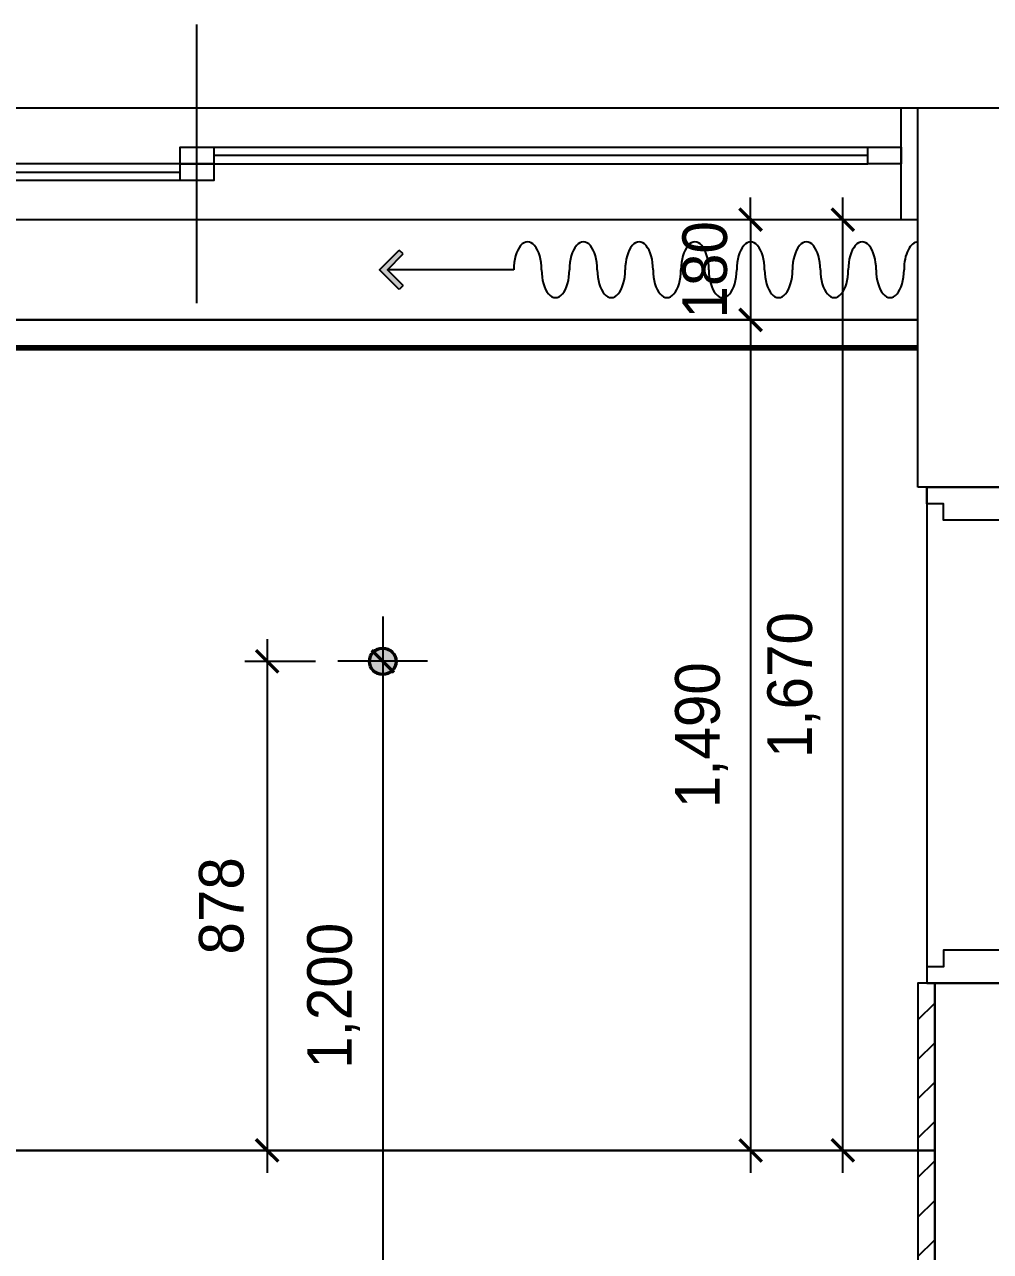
# Model space of a CAD drawing. Header units: inches. Extents: x 3778 to 56227, y -16914 to 35091.
# Drawn here: x 42708 to 44440, y 16468 to 18669 of the extents above; entities that cross this region are included whole.
import ezdxf

# ---------------------------------------------------------------- set-up
doc = ezdxf.new("R2010")
doc.units = ezdxf.units.IN
doc.header["$LTSCALE"] = 100
doc.header["$MEASUREMENT"] = 0
doc.header["$PDSIZE"] = 700.071425
doc.linetypes.add('HID', pattern=[2.5, 1.5, -1])
for name, color, linetype in [('01. F-소품', 3, 'Continuous'), ('03-WAL NEW', 3, 'Continuous'), ('06-LIGHT', 4, 'Continuous'), ('07-DIM WAL', 5, 'Continuous'), ('7', 7, 'Continuous'), ('HAT', 8, 'Continuous'), ('RC-LIGHT', 7, 'Continuous'), ('도면층2', 2, 'Continuous'), ('도면층4', 4, 'Continuous'), ('도면층5', 5, 'Continuous')]:
    doc.layers.add(name, color=color, linetype=linetype)
doc.styles.add('HY 울릉도 L', font='')
doc.styles.get('HY 울릉도 L').set_extended_font_data('HY울릉도L')
doc.dimstyles.new('40', dxfattribs={"dimscale": 40, "dimtxt": 2, "dimasz": 1, "dimexe": 1, "dimexo": 1, "dimgap": 1, "dimtad": 1, "dimdec": 0, "dimrnd": 0.05, "dimdsep": 46, "dimlunit": 6, "dimtxsty": 'HY 울릉도 L', "dimblk": 'ARCHTICK', "dimcen": 2.5, "dimdle": 1, "dimclrd": 133, "dimclre": 133, "dimclrt": 30, "dimadec": 0, "dimazin": 0, "dimtfac": 1, "dimtdec": 0, "dimtix": 1, "dimtmove": 2, "dimatfit": 3, "dimldrblk": 'ARCHTICK', "dimfxl": 0, "dimlwd": -1, "dimlwe": -1, "dimarcsym": 0})

# ---------------------------------------------------------------- blocks, each defined once
blk = doc.blocks.new('FSFF')
at = {"layer": '도면층2'}
for p, q in [((50387.4, 7867.4), (50387.4, 8547.4)), ((50587.4, 8547.4), (50387.4, 8547.4)), ((50737.4, 7867.4), (50387.4, 7867.4)), ((50417.4, 6977.4), (50417.4, 3177.4)), ((50587.4, 6977.4), (50417.4, 6977.4))]:
    blk.add_line(p, q, dxfattribs=at)
at = {"layer": '도면층4'}
for p, q in [((49094.4, 8197.4), (49094.4, 8697.4)), ((50387.4, 8547.4), (45887.4, 8547.4)), ((50357.4, 8347.4), (50357.4, 8547.4)), ((50387.4, 8347.4), (50387.4, 8547.4)), ((50297.4, 8462.4), (49124.4, 8462.4)), ((47208.4, 8432.4), (49064.4, 8432.4)), ((45887.4, 8347.4), (50387.4, 8347.4)), ((50403.5, 7867.4), (50403.5, 6977.4))]:
    blk.add_line(p, q, dxfattribs=at)
for points in [[(49124.4, 8477.4), (49124.4, 8447.4), (49064.4, 8447.4), (49064.4, 8477.4)], [(50357.4, 8477.4), (50357.4, 8447.4), (50297.4, 8447.4), (50297.4, 8477.4)], [(49124.4, 8447.4), (49124.4, 8417.4), (49064.4, 8417.4), (49064.4, 8447.4)]]:
    blk.add_lwpolyline(points, close=True, dxfattribs=at)
for points in [[(50601.3, 7867.4), (50601.3, 7837.8), (50571.6, 7837.8), (50571.6, 7808.1), (50433.1, 7808.1), (50433.1, 7837.8), (50403.5, 7837.8), (50403.5, 7867.4), (50601.3, 7867.4)], [(50601.3, 6977.4), (50601.3, 7007.1), (50571.6, 7007.1), (50571.6, 7036.8), (50433.1, 7036.8), (50433.1, 7007.1), (50403.5, 7007.1), (50403.5, 6977.4), (50601.3, 6977.4)]]:
    blk.add_lwpolyline(points, dxfattribs=at)
at = {"layer": '도면층5'}
for p, q in [((49124.4, 8477.4), (50297.4, 8477.4)), ((49064.4, 8447.4), (47208.4, 8447.4)), ((49124.4, 8447.4), (50297.4, 8447.4)), ((49064.4, 8417.4), (47208.4, 8417.4))]:
    blk.add_line(p, q, dxfattribs=at)
blk = doc.blocks.new('CJWSWJDEH')
at = {"layer": 'HAT'}
h = blk.add_hatch(dxfattribs=at)
h.set_pattern_fill('_USER', color=256, scale=50, angle=45, pattern_type=0)
h.set_pattern_definition([(45, (25800, 0), (-35.35534, 35.35534), [])])
h.paths.add_polyline_path([(44339.8, 16949.4), (44309.8, 16949.4), (44309.8, 13149.4), (44339.8, 13149.4)])
at = {"layer": '03-WAL NEW'}
blk.add_lwpolyline([(44339.8, 16949.4), (44309.8, 16949.4), (44309.8, 13149.4), (44339.8, 13149.4)], close=True, dxfattribs=at)
at = {"layer": 'RC-LIGHT', "color": 8}
blk.add_line((44339.8, 16649.4), (39809.8, 16649.4), dxfattribs=at)
blk.add_lwpolyline([(39809.8, 18139.4), (44309.8, 18139.4)], dxfattribs=at)
at = {"layer": '07-DIM WAL'}
blk.add_blockref('FSFF', (-6077.6, 9972), dxfattribs=at)
blk = doc.blocks.new('_ArchTick')
at = {"color": 0, "linetype": 'ByBlock', "const_width": 0.15}
blk.add_lwpolyline([(-0.5, -0.5), (0.5, 0.5)], dxfattribs=at)
blk = doc.blocks.new('*D190')
at = {"layer": '07-DIM WAL', "color": 133}
for p, q in [((44009.7, 18319.4), (44009.7, 18359.4)), ((43849.7, 18319.4), (44049.7, 18319.4)), ((44009.7, 18319.4), (44009.7, 18139.4)), ((43849.7, 18139.4), (44049.7, 18139.4)), ((44009.7, 18139.4), (44009.7, 18099.4))]:
    blk.add_line(p, q, dxfattribs=at)
at = {"layer": 'Defpoints', "color": 0}
for p in [(43809.7, 18319.4), (43809.7, 18139.4), (44009.7, 18139.4)]:
    blk.add_point(p, dxfattribs=at)
at = {"layer": '07-DIM WAL', "color": 133, "xscale": 40, "yscale": 40, "zscale": 40}
for p, rotation in [((44009.7, 18319.4), 270), ((44009.7, 18139.4), 90)]:
    blk.add_blockref('_ArchTick', p, dxfattribs=dict(at, rotation=rotation))
at = {"layer": '07-DIM WAL', "color": 30, "insert": (43927.9, 18229.4), "char_height": 80, "attachment_point": 5, "rotation": 90, "style": 'HY 울릉도 L'}
blk.add_mtext('180', dxfattribs=at)
blk = doc.blocks.new('*D191')
at = {"layer": '07-DIM WAL', "color": 133}
for p, q in [((44009.7, 18179.4), (44009.7, 16609.4)), ((43849.7, 18139.4), (44049.7, 18139.4)), ((43879.8, 16649.4), (44049.7, 16649.4))]:
    blk.add_line(p, q, dxfattribs=at)
at = {"layer": 'Defpoints', "color": 0}
for p in [(43809.7, 18139.4), (43839.8, 16649.4), (44009.7, 16649.4)]:
    blk.add_point(p, dxfattribs=at)
at = {"layer": '07-DIM WAL', "color": 133, "xscale": 40, "yscale": 40, "zscale": 40}
for p, rotation in [((44009.7, 18139.4), 90), ((44009.7, 16649.4), 270)]:
    blk.add_blockref('_ArchTick', p, dxfattribs=dict(at, rotation=rotation))
at = {"layer": '07-DIM WAL', "color": 30, "insert": (43921.7, 17394.4), "char_height": 80, "attachment_point": 5, "rotation": 90, "style": 'HY 울릉도 L'}
blk.add_mtext('1,490', dxfattribs=at)
blk = doc.blocks.new('*D192')
at = {"layer": '07-DIM WAL', "color": 133}
for p, q in [((44175.1, 16609.4), (44175.1, 18359.4)), ((43849.7, 18319.4), (44215.1, 18319.4)), ((43879.8, 16649.4), (44215.1, 16649.4))]:
    blk.add_line(p, q, dxfattribs=at)
at = {"layer": 'Defpoints', "color": 0}
for p in [(43809.7, 18319.4), (44175.1, 18319.4), (43839.8, 16649.4)]:
    blk.add_point(p, dxfattribs=at)
at = {"layer": '07-DIM WAL', "color": 133, "xscale": 40, "yscale": 40, "zscale": 40}
for p, rotation in [((44175.1, 18319.4), 90), ((44175.1, 16649.4), 270)]:
    blk.add_blockref('_ArchTick', p, dxfattribs=dict(at, rotation=rotation))
at = {"layer": '07-DIM WAL', "color": 30, "insert": (44087.2, 17484.4), "char_height": 80, "attachment_point": 5, "rotation": 90, "style": 'HY 울릉도 L'}
blk.add_mtext('1,670', dxfattribs=at)
blk = doc.blocks.new('FFSFDF')
at = {"layer": '01. F-소품'}
blk.add_hatch(color=8, dxfattribs=at).paths.add_polyline_path([(1567672.9, 1746751.1), (1567679.9, 1746744.1), (1567715.3, 1746779.4), (1567679.9, 1746814.8), (1567672.9, 1746807.7), (1567701.2, 1746779.4)])
at = {"layer": '01. F-소품', "color": 8}
for p, q in [((1567672.9, 1746807.7), (1567679.9, 1746814.8)), ((1567474.8, 1746779.4), (1567701.2, 1746779.4)), ((1567672.9, 1746751.1), (1567679.9, 1746744.1))]:
    blk.add_line(p, q, dxfattribs=at)
for points in [[(1567672.9, 1746807.7), (1567701.2, 1746779.4), (1567672.9, 1746751.1)], [(1567679.9, 1746814.8), (1567715.3, 1746779.4), (1567679.9, 1746744.1)]]:
    blk.add_lwpolyline(points, dxfattribs=at)
for centre, start_param, end_param in [((1566799.8, 1746779.4), 1.570796, 4.712389), ((1566899.8, 1746779.4), 1.570796, 4.712389), ((1566999.8, 1746779.4), 1.570796, 4.712389), ((1567099.8, 1746779.4), 1.570796, 4.712389), ((1567199.8, 1746779.4), 1.570796, 4.712389), ((1567299.8, 1746779.4), 1.570796, 4.712389), ((1567399.8, 1746779.4), 1.570796, 4.712389), ((1566749.8, 1746779.4), 6.283185, 7.853982), ((1566849.8, 1746779.4), 4.712389, 7.853982), ((1566949.8, 1746779.4), 4.712389, 7.853982), ((1567049.8, 1746779.4), 4.712389, 7.853982), ((1567149.8, 1746779.4), 4.712389, 7.853982), ((1567249.8, 1746779.4), 4.712389, 7.853982), ((1567349.8, 1746779.4), 4.712389, 7.853982), ((1567449.8, 1746779.4), 4.712389, 7.853982)]:
    blk.add_ellipse(centre, major_axis=(0, -50), ratio=0.5, start_param=start_param, end_param=end_param, dxfattribs=at)
blk = doc.blocks.new('1')
at = {"linetype": 'Continuous'}
h = blk.add_hatch(color=4, dxfattribs=at)
h.dxf.hatch_style = 1
edge = h.paths.add_edge_path()
edge.add_arc((11539653.5, -14273503.8), 37.5, 0, 360)
at = {"color": 1, "linetype": 'Continuous'}
for p, q in [((11539653.5, -14273637.1), (11539653.5, -14273370.5)), ((11539520.2, -14273503.8), (11539786.8, -14273503.8))]:
    blk.add_line(p, q, dxfattribs=at)
at = {"color": 4, "linetype": 'Continuous'}
for radius in [41.5, 37.5]:
    blk.add_circle((11539653.5, -14273503.8), radius, dxfattribs=at)
blk = doc.blocks.new('*D398')
at = {"layer": '07-DIM WAL', "color": 133}
for p, q in [((43350, 17566.9), (43350, 16286.9)), ((43390, 16326.9), (43390, 16326.9))]:
    blk.add_line(p, q, dxfattribs=at)
at = {"layer": 'Defpoints', "color": 0}
for p in [(43350, 17526.9), (43350, 16326.9), (43350, 16326.9)]:
    blk.add_point(p, dxfattribs=at)
at = {"layer": '07-DIM WAL', "color": 133, "xscale": 40, "yscale": 40, "zscale": 40}
for p, rotation in [((43350, 17526.9), 90), ((43350, 16326.9), 270)]:
    blk.add_blockref('_ArchTick', p, dxfattribs=dict(at, rotation=rotation))
at = {"layer": '07-DIM WAL', "color": 30, "insert": (43262, 16926.9), "char_height": 80, "attachment_point": 5, "rotation": 90, "style": 'HY 울릉도 L'}
blk.add_mtext('1,200', dxfattribs=at)
blk = doc.blocks.new('*D404')
at = {"layer": '07-DIM WAL', "color": 133}
for p, q in [((43142.7, 17566.9), (43142.7, 16609.4)), ((43229.6, 17526.9), (43102.7, 17526.9)), ((43229.6, 16649.4), (43102.7, 16649.4))]:
    blk.add_line(p, q, dxfattribs=at)
at = {"layer": 'Defpoints', "color": 0}
for p in [(43269.6, 17526.9), (43142.7, 16649.4), (43269.6, 16649.4)]:
    blk.add_point(p, dxfattribs=at)
at = {"layer": '07-DIM WAL', "color": 133, "xscale": 40, "yscale": 40, "zscale": 40}
for p, rotation in [((43142.7, 17526.9), 90), ((43142.7, 16649.4), 270)]:
    blk.add_blockref('_ArchTick', p, dxfattribs=dict(at, rotation=rotation))
at = {"layer": '07-DIM WAL', "color": 30, "insert": (43061, 17088.2), "char_height": 80, "attachment_point": 5, "rotation": 90, "style": 'HY 울릉도 L'}
blk.add_mtext('878', dxfattribs=at)

msp = doc.modelspace()

# ---------------------------------------------------------------- linework, layer by layer
at = {"layer": '06-LIGHT'}
for p, q in [((44309.8, 18139.4), (39809.8, 18139.4)), ((39960.1, 16649.4), (44339.8, 16649.4))]:
    msp.add_line(p, q, dxfattribs=at)
at = {"layer": '06-LIGHT', "color": 10, "linetype": 'HID', "const_width": 10}
msp.add_lwpolyline([(44309.8, 18089.4), (39809.8, 18089.4)], dxfattribs=at)

# ---------------------------------------------------------------- block references
at = {"color": 0, "rotation": 180}
msp.add_blockref('FFSFDF', (1611059.6, 1765008.9), dxfattribs=at)
at = {"layer": '7'}
msp.add_blockref('CJWSWJDEH', (0, 0), dxfattribs=at)
at = {"layer": 'RC-LIGHT', "xscale": 0.6024096385271789, "yscale": 0.6024096385271789, "zscale": 0.6024096385271789, "rotation": 180}
msp.add_blockref('1', (6994948.5, -8580969.3), dxfattribs=at)

# ---------------------------------------------------------------- dimensions: what is measured, and where the dimension line sits
at = {"layer": '07-DIM WAL'}
for base, p1, p2, picture, middle in [((44009.7, 18139.4), (43809.7, 18319.4), (43809.7, 18139.4), '*D190', (43927.9, 18229.4)), ((44175.1, 18319.4), (43839.8, 16649.4), (43809.7, 18319.4), '*D192', (44087.2, 17484.4)), ((44009.7, 16649.4), (43809.7, 18139.4), (43839.8, 16649.4), '*D191', (43921.7, 17394.4)), ((43142.7427649, 16649.4421153), (43269.6414197, 17526.9421153), (43269.6414197, 16649.4421153), '*D404', (43061.0059942, 17088.1921153)), ((43350, 16326.9), (43350, 17526.9), (43350, 16326.9), '*D398', (43262, 16926.9))]:
    dim = msp.add_linear_dim(base=base, p1=p1, p2=p2, angle=90, dimstyle='40', override={"dimfxl": 1.25}, dxfattribs=at)
    dim.commit()
    dim.dimension.update_dxf_attribs({"geometry": picture, "text_midpoint": middle})

doc.saveas('drawing.dxf')
